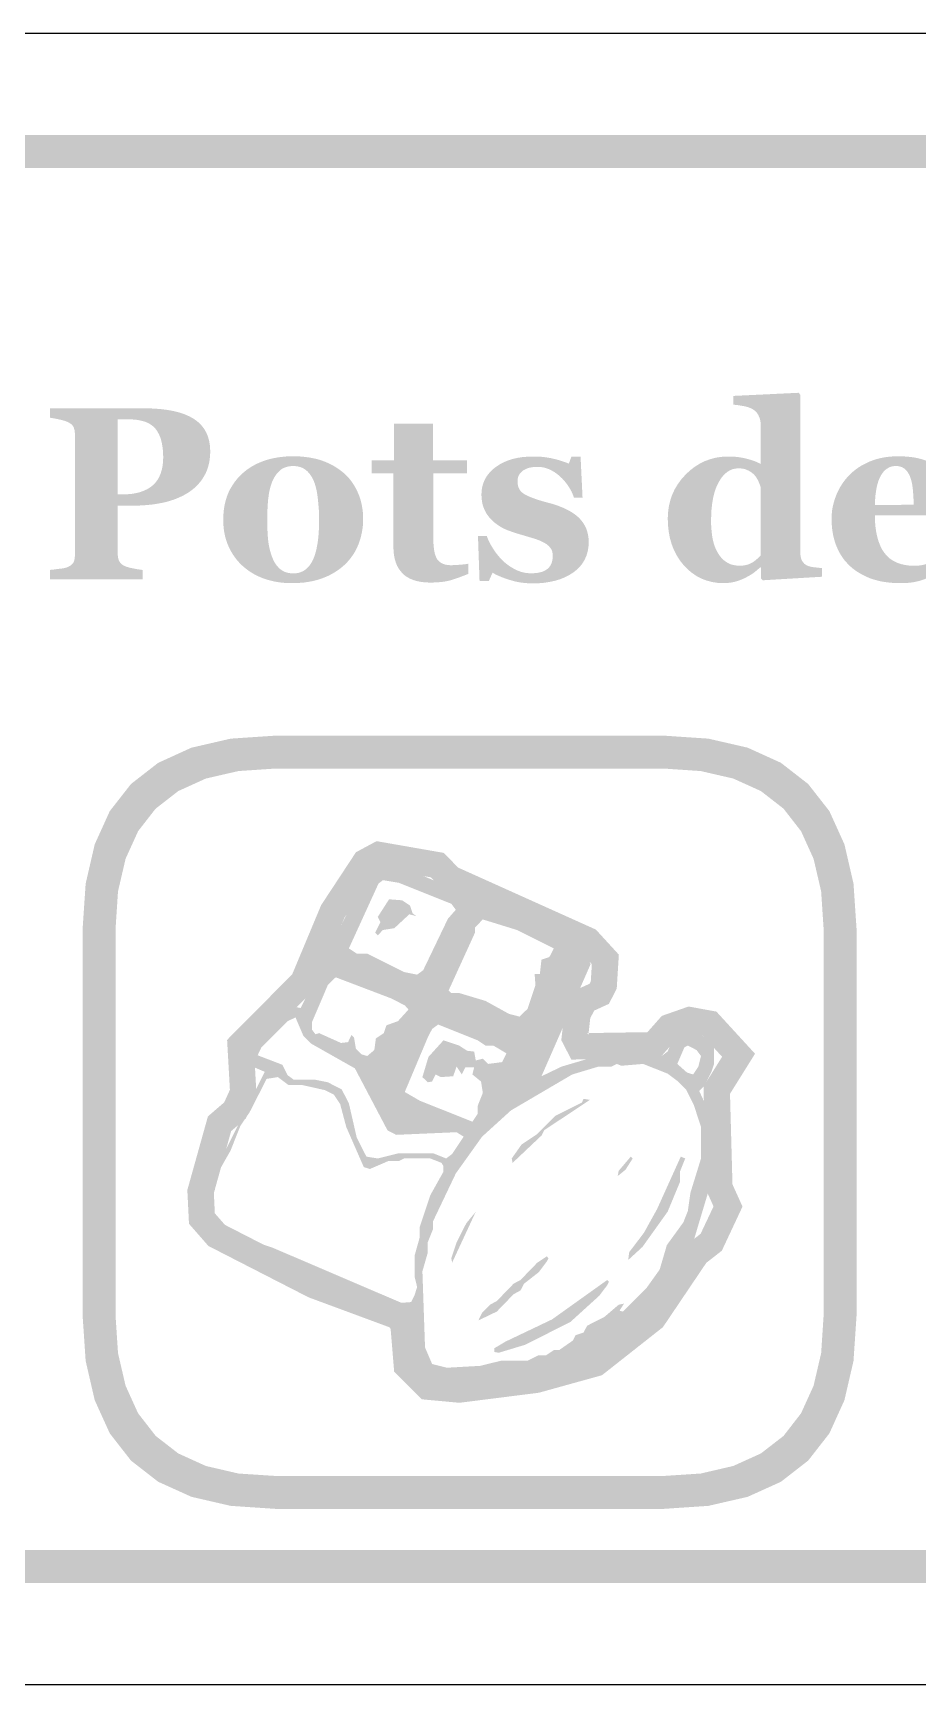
# Model space of a CAD drawing. Header units: millimetres. Extents: x 6 to 294, y 109 to 451.
# Drawn here: x 236.7 to 247.45, y 292.86 to 312.94 of the extents above; entities that cross this region are included whole.
import ezdxf

# ---------------------------------------------------------------- set-up
doc = ezdxf.new("R2010")
doc.units = ezdxf.units.MM
doc.layers.add('CUT', color=1, linetype='Continuous')
doc.layers.add('RASTER', color=7, linetype='Continuous')

msp = doc.modelspace()

# ---------------------------------------------------------------- hatches: boundary and pattern name
at = {"layer": 'RASTER'}
h = msp.add_hatch(color=7, dxfattribs=at)
h.paths.add_polyline_path([(211.2, 309.501), (211.234, 310.016), (211.337, 310.463), (211.509, 310.841), (211.75, 311.151), (212.059, 311.391), (212.438, 311.563), (212.884, 311.666), (213.4, 311.701), (270.6, 311.701), (271.116, 311.666), (271.563, 311.563), (271.941, 311.391), (272.25, 311.151), (272.491, 310.841), (272.663, 310.463), (272.766, 310.016), (272.8, 309.501), (272.8, 296.301), (272.766, 295.785), (272.662, 295.338), (272.491, 294.96), (272.25, 294.651), (271.941, 294.41), (271.563, 294.238), (271.116, 294.135), (270.6, 294.101), (213.4, 294.101), (212.884, 294.135), (212.438, 294.238), (212.059, 294.41), (211.75, 294.651), (211.509, 294.96), (211.337, 295.338), (211.234, 295.785), (211.2, 296.301)])
h.paths.add_polyline_path([(211.6, 309.501), (211.6, 296.301), (211.628, 295.879), (211.712, 295.513), (211.853, 295.204), (212.05, 294.951), (212.303, 294.754), (212.613, 294.613), (212.978, 294.529), (213.4, 294.501), (270.6, 294.501), (271.022, 294.529), (271.388, 294.613), (271.697, 294.754), (271.95, 294.951), (272.147, 295.204), (272.287, 295.513), (272.372, 295.879), (272.4, 296.301), (272.4, 309.501), (272.372, 309.923), (272.287, 310.288), (272.147, 310.598), (271.95, 310.851), (271.697, 311.048), (271.388, 311.188), (271.022, 311.273), (270.6, 311.301), (213.4, 311.301), (212.978, 311.273), (212.613, 311.188), (212.303, 311.048), (212.05, 310.851), (211.853, 310.598), (211.712, 310.288), (211.628, 309.923), (211.6, 309.501)], flags=0)
h = msp.add_hatch(color=7, dxfattribs=at)
h.paths.add_polyline_path([(246.282, 306.332), (245.56, 306.289), (245.538, 306.31), (245.538, 306.444), (245.528, 306.447), (245.509, 306.428), (245.489, 306.41), (245.467, 306.392), (245.444, 306.375), (245.419, 306.358), (245.392, 306.342), (245.364, 306.327), (245.334, 306.312), (245.303, 306.298), (245.273, 306.286), (245.242, 306.277), (245.211, 306.268), (245.18, 306.262), (245.149, 306.258), (245.118, 306.255), (245.087, 306.254), (245.015, 306.257), (244.946, 306.268), (244.88, 306.285), (244.817, 306.309), (244.758, 306.34), (244.702, 306.378), (244.649, 306.422), (244.599, 306.474), (244.554, 306.531), (244.515, 306.592), (244.482, 306.657), (244.455, 306.726), (244.434, 306.799), (244.419, 306.876), (244.41, 306.957), (244.407, 307.042), (244.411, 307.118), (244.421, 307.191), (244.438, 307.261), (244.461, 307.329), (244.491, 307.394), (244.528, 307.456), (244.572, 307.516), (244.622, 307.572), (244.677, 307.624), (244.735, 307.669), (244.796, 307.707), (244.859, 307.738), (244.926, 307.762), (244.995, 307.78), (245.067, 307.79), (245.141, 307.793), (245.171, 307.793), (245.201, 307.792), (245.229, 307.79), (245.258, 307.787), (245.286, 307.783), (245.313, 307.778), (245.34, 307.773), (245.367, 307.766), (245.393, 307.759), (245.417, 307.752), (245.44, 307.745), (245.462, 307.737), (245.482, 307.729), (245.501, 307.72), (245.519, 307.712), (245.535, 307.703), (245.535, 308.182), (245.535, 308.195), (245.534, 308.208), (245.532, 308.221), (245.53, 308.234), (245.527, 308.247), (245.523, 308.259), (245.519, 308.271), (245.513, 308.283), (245.508, 308.295), (245.502, 308.306), (245.495, 308.316), (245.488, 308.326), (245.48, 308.335), (245.472, 308.343), (245.464, 308.351), (245.455, 308.357), (245.443, 308.365), (245.431, 308.372), (245.418, 308.379), (245.404, 308.385), (245.389, 308.391), (245.374, 308.395), (245.358, 308.4), (245.341, 308.404), (245.324, 308.407), (245.307, 308.41), (245.29, 308.413), (245.273, 308.415), (245.256, 308.418), (245.239, 308.42), (245.222, 308.422), (245.204, 308.423), (245.204, 308.53), (245.995, 308.568), (246.017, 308.545), (246.017, 306.625), (246.018, 306.611), (246.018, 306.598), (246.02, 306.585), (246.022, 306.573), (246.024, 306.562), (246.028, 306.551), (246.031, 306.541), (246.036, 306.531), (246.041, 306.522), (246.046, 306.513), (246.053, 306.504), (246.06, 306.497), (246.067, 306.489), (246.076, 306.483), (246.085, 306.476), (246.095, 306.471), (246.103, 306.467), (246.112, 306.463), (246.122, 306.46), (246.133, 306.457), (246.145, 306.454), (246.157, 306.451), (246.171, 306.449), (246.185, 306.447), (246.2, 306.446), (246.213, 306.444), (246.227, 306.443), (246.239, 306.441), (246.251, 306.44), (246.262, 306.44), (246.273, 306.439), (246.282, 306.438)])
h.paths.add_polyline_path([(245.535, 306.592), (245.535, 307.42), (245.533, 307.428), (245.53, 307.437), (245.527, 307.446), (245.523, 307.455), (245.519, 307.465), (245.515, 307.475), (245.511, 307.485), (245.507, 307.495), (245.502, 307.505), (245.497, 307.515), (245.491, 307.525), (245.485, 307.535), (245.479, 307.544), (245.472, 307.554), (245.464, 307.563), (245.456, 307.572), (245.449, 307.58), (245.44, 307.587), (245.432, 307.594), (245.422, 307.601), (245.412, 307.608), (245.401, 307.614), (245.39, 307.621), (245.378, 307.626), (245.365, 307.632), (245.353, 307.637), (245.339, 307.641), (245.326, 307.644), (245.312, 307.647), (245.297, 307.648), (245.283, 307.65), (245.267, 307.65), (245.232, 307.647), (245.197, 307.64), (245.165, 307.627), (245.134, 307.609), (245.105, 307.585), (245.077, 307.557), (245.051, 307.523), (245.027, 307.484), (245.005, 307.441), (244.986, 307.393), (244.97, 307.341), (244.957, 307.285), (244.947, 307.224), (244.939, 307.159), (244.935, 307.09), (244.933, 307.017), (244.934, 306.988), (244.934, 306.959), (244.936, 306.932), (244.938, 306.904), (244.94, 306.878), (244.943, 306.853), (244.946, 306.828), (244.95, 306.804), (244.955, 306.781), (244.96, 306.758), (244.966, 306.735), (244.973, 306.714), (244.981, 306.692), (244.99, 306.672), (244.999, 306.652), (245.01, 306.632), (245.021, 306.613), (245.032, 306.595), (245.045, 306.578), (245.058, 306.563), (245.072, 306.548), (245.087, 306.534), (245.102, 306.522), (245.119, 306.51), (245.136, 306.5), (245.154, 306.491), (245.172, 306.483), (245.192, 306.477), (245.213, 306.473), (245.234, 306.469), (245.256, 306.467), (245.279, 306.466), (245.301, 306.467), (245.322, 306.468), (245.342, 306.471), (245.361, 306.475), (245.379, 306.48), (245.396, 306.486), (245.412, 306.493), (245.427, 306.501), (245.442, 306.51), (245.456, 306.519), (245.47, 306.53), (245.483, 306.541), (245.497, 306.553), (245.51, 306.565), (245.523, 306.578), (245.535, 306.592)], flags=0)
h = msp.add_hatch(color=7, dxfattribs=at)
h.paths.add_polyline_path([(238.85, 307.859), (238.849, 307.816), (238.845, 307.775), (238.84, 307.734), (238.832, 307.696), (238.822, 307.659), (238.809, 307.623), (238.794, 307.589), (238.777, 307.557), (238.758, 307.526), (238.738, 307.497), (238.715, 307.469), (238.691, 307.442), (238.665, 307.417), (238.638, 307.394), (238.608, 307.372), (238.577, 307.351), (238.544, 307.331), (238.509, 307.313), (238.473, 307.296), (238.436, 307.28), (238.398, 307.266), (238.359, 307.254), (238.318, 307.242), (238.276, 307.232), (238.233, 307.224), (238.189, 307.216), (238.144, 307.21), (238.097, 307.205), (238.049, 307.201), (237.999, 307.198), (237.948, 307.196), (237.896, 307.196), (237.726, 307.196), (237.726, 306.611), (237.727, 306.598), (237.728, 306.586), (237.729, 306.574), (237.731, 306.562), (237.734, 306.551), (237.737, 306.54), (237.741, 306.53), (237.746, 306.52), (237.752, 306.51), (237.758, 306.501), (237.766, 306.493), (237.775, 306.485), (237.785, 306.477), (237.796, 306.47), (237.808, 306.464), (237.822, 306.458), (237.829, 306.455), (237.838, 306.452), (237.849, 306.449), (237.86, 306.445), (237.872, 306.442), (237.886, 306.439), (237.901, 306.436), (237.917, 306.433), (237.933, 306.429), (237.948, 306.427), (237.963, 306.424), (237.978, 306.422), (237.991, 306.42), (238.004, 306.418), (238.016, 306.416), (238.028, 306.415), (238.028, 306.301), (236.902, 306.301), (236.902, 306.415), (236.913, 306.416), (236.925, 306.417), (236.937, 306.419), (236.951, 306.42), (236.966, 306.422), (236.981, 306.424), (236.997, 306.426), (237.014, 306.428), (237.031, 306.43), (237.047, 306.432), (237.061, 306.434), (237.074, 306.436), (237.086, 306.439), (237.096, 306.442), (237.105, 306.444), (237.113, 306.447), (237.126, 306.453), (237.139, 306.46), (237.15, 306.466), (237.16, 306.473), (237.169, 306.481), (237.176, 306.488), (237.183, 306.496), (237.188, 306.504), (237.192, 306.513), (237.196, 306.523), (237.199, 306.533), (237.202, 306.545), (237.204, 306.557), (237.205, 306.57), (237.206, 306.584), (237.206, 306.598), (237.206, 308.064), (237.206, 308.077), (237.205, 308.089), (237.204, 308.101), (237.202, 308.112), (237.199, 308.123), (237.196, 308.134), (237.193, 308.144), (237.189, 308.153), (237.184, 308.162), (237.177, 308.171), (237.17, 308.179), (237.161, 308.187), (237.151, 308.195), (237.139, 308.202), (237.127, 308.209), (237.113, 308.215), (237.102, 308.22), (237.09, 308.224), (237.078, 308.228), (237.065, 308.232), (237.051, 308.236), (237.036, 308.24), (237.02, 308.243), (237.003, 308.247), (236.987, 308.25), (236.972, 308.253), (236.957, 308.256), (236.944, 308.258), (236.932, 308.261), (236.921, 308.262), (236.911, 308.264), (236.902, 308.265), (236.902, 308.379), (238.049, 308.379), (238.146, 308.377), (238.237, 308.371), (238.322, 308.361), (238.401, 308.347), (238.473, 308.329), (238.538, 308.307), (238.598, 308.281), (238.651, 308.251), (238.697, 308.217), (238.738, 308.179), (238.772, 308.136), (238.8, 308.089), (238.822, 308.038), (238.837, 307.983), (238.847, 307.923), (238.85, 307.859)])
h.paths.add_polyline_path([(238.279, 307.785), (238.277, 307.841), (238.273, 307.894), (238.265, 307.943), (238.255, 307.989), (238.242, 308.03), (238.225, 308.068), (238.206, 308.102), (238.184, 308.133), (238.158, 308.159), (238.128, 308.182), (238.093, 308.202), (238.053, 308.218), (238.008, 308.23), (237.96, 308.239), (237.906, 308.244), (237.848, 308.246), (237.726, 308.246), (237.726, 307.334), (237.788, 307.334), (237.846, 307.335), (237.901, 307.34), (237.952, 307.349), (237.999, 307.361), (238.043, 307.377), (238.084, 307.396), (238.12, 307.418), (238.153, 307.444), (238.183, 307.474), (238.208, 307.507), (238.23, 307.544), (238.247, 307.585), (238.261, 307.629), (238.271, 307.677), (238.277, 307.729), (238.279, 307.785)], flags=0)
for points in [[(241.986, 306.368), (241.962, 306.358), (241.938, 306.348), (241.914, 306.339), (241.889, 306.329), (241.864, 306.32), (241.838, 306.311), (241.812, 306.303), (241.785, 306.294), (241.758, 306.286), (241.729, 306.28), (241.699, 306.274), (241.667, 306.269), (241.633, 306.266), (241.599, 306.263), (241.562, 306.262), (241.525, 306.261), (241.469, 306.263), (241.418, 306.268), (241.37, 306.277), (241.326, 306.289), (241.285, 306.305), (241.248, 306.324), (241.215, 306.346), (241.186, 306.373), (241.16, 306.402), (241.137, 306.434), (241.118, 306.469), (241.103, 306.508), (241.091, 306.549), (241.082, 306.593), (241.077, 306.64), (241.075, 306.69), (241.075, 307.59), (240.811, 307.59), (240.811, 307.748), (241.081, 307.748), (241.081, 308.192), (241.557, 308.192), (241.557, 307.748), (241.967, 307.748), (241.967, 307.59), (241.56, 307.59), (241.56, 306.787), (241.561, 306.746), (241.563, 306.708), (241.567, 306.673), (241.572, 306.641), (241.578, 306.612), (241.587, 306.586), (241.596, 306.563), (241.607, 306.544), (241.621, 306.527), (241.636, 306.513), (241.654, 306.5), (241.674, 306.49), (241.696, 306.482), (241.721, 306.477), (241.748, 306.473), (241.778, 306.472), (241.788, 306.472), (241.8, 306.473), (241.812, 306.473), (241.825, 306.474), (241.84, 306.474), (241.855, 306.475), (241.871, 306.477), (241.888, 306.478), (241.905, 306.48), (241.92, 306.481), (241.935, 306.483), (241.948, 306.484), (241.959, 306.486), (241.97, 306.488), (241.978, 306.489), (241.986, 306.491)], [(242.767, 306.251), (242.731, 306.252), (242.696, 306.254), (242.661, 306.257), (242.626, 306.261), (242.592, 306.267), (242.557, 306.274), (242.523, 306.283), (242.489, 306.293), (242.456, 306.303), (242.425, 306.314), (242.396, 306.325), (242.369, 306.336), (242.344, 306.347), (242.32, 306.358), (242.299, 306.37), (242.279, 306.381), (242.235, 306.282), (242.121, 306.282), (242.102, 306.828), (242.209, 306.828), (242.215, 306.811), (242.222, 306.794), (242.229, 306.776), (242.238, 306.758), (242.248, 306.739), (242.258, 306.72), (242.27, 306.7), (242.282, 306.679), (242.295, 306.659), (242.309, 306.639), (242.322, 306.62), (242.337, 306.601), (242.352, 306.583), (242.367, 306.565), (242.383, 306.548), (242.399, 306.531), (242.417, 306.515), (242.435, 306.499), (242.454, 306.484), (242.473, 306.47), (242.493, 306.456), (242.514, 306.443), (242.535, 306.431), (242.557, 306.419), (242.579, 306.409), (242.602, 306.4), (242.625, 306.392), (242.648, 306.385), (242.672, 306.38), (242.697, 306.377), (242.721, 306.375), (242.746, 306.374), (242.779, 306.375), (242.809, 306.377), (242.837, 306.381), (242.863, 306.387), (242.886, 306.394), (242.908, 306.403), (242.927, 306.414), (242.945, 306.426), (242.96, 306.44), (242.973, 306.456), (242.985, 306.473), (242.994, 306.492), (243.001, 306.513), (243.006, 306.536), (243.009, 306.56), (243.01, 306.586), (243.01, 306.601), (243.008, 306.614), (243.006, 306.628), (243.003, 306.64), (242.999, 306.652), (242.994, 306.663), (242.988, 306.673), (242.981, 306.683), (242.973, 306.692), (242.965, 306.702), (242.956, 306.71), (242.946, 306.719), (242.936, 306.727), (242.924, 306.734), (242.913, 306.742), (242.9, 306.749), (242.886, 306.756), (242.871, 306.763), (242.856, 306.77), (242.84, 306.776), (242.824, 306.782), (242.808, 306.788), (242.792, 306.794), (242.775, 306.799), (242.757, 306.804), (242.739, 306.81), (242.719, 306.815), (242.699, 306.822), (242.677, 306.828), (242.655, 306.835), (242.632, 306.841), (242.607, 306.849), (242.583, 306.856), (242.559, 306.863), (242.536, 306.871), (242.515, 306.878), (242.494, 306.886), (242.474, 306.893), (242.455, 306.9), (242.437, 306.908), (242.419, 306.916), (242.401, 306.925), (242.383, 306.935), (242.364, 306.947), (242.346, 306.959), (242.327, 306.972), (242.308, 306.987), (242.289, 307.002), (242.273, 307.017), (242.258, 307.032), (242.244, 307.049), (242.23, 307.065), (242.217, 307.083), (242.205, 307.101), (242.194, 307.12), (242.184, 307.14), (242.175, 307.161), (242.167, 307.182), (242.16, 307.205), (242.154, 307.228), (242.15, 307.253), (242.147, 307.278), (242.145, 307.305), (242.144, 307.332), (242.147, 307.382), (242.155, 307.43), (242.169, 307.476), (242.188, 307.519), (242.212, 307.559), (242.242, 307.597), (242.277, 307.633), (242.318, 307.666), (242.363, 307.696), (242.411, 307.722), (242.463, 307.744), (242.518, 307.762), (242.577, 307.776), (242.639, 307.786), (242.704, 307.791), (242.773, 307.793), (242.806, 307.793), (242.838, 307.792), (242.87, 307.79), (242.901, 307.787), (242.931, 307.783), (242.961, 307.778), (242.99, 307.773), (243.018, 307.766), (243.046, 307.76), (243.072, 307.753), (243.097, 307.745), (243.121, 307.738), (243.144, 307.73), (243.166, 307.723), (243.187, 307.715), (243.206, 307.707), (243.237, 307.793), (243.348, 307.793), (243.372, 307.294), (243.268, 307.294), (243.254, 307.331), (243.238, 307.368), (243.219, 307.402), (243.198, 307.436), (243.175, 307.468), (243.15, 307.499), (243.122, 307.529), (243.092, 307.557), (243.061, 307.583), (243.029, 307.605), (242.996, 307.624), (242.963, 307.64), (242.929, 307.652), (242.895, 307.661), (242.86, 307.666), (242.824, 307.667), (242.797, 307.667), (242.771, 307.665), (242.746, 307.661), (242.723, 307.656), (242.702, 307.649), (242.682, 307.641), (242.664, 307.632), (242.647, 307.621), (242.632, 307.608), (242.619, 307.595), (242.607, 307.58), (242.598, 307.565), (242.591, 307.548), (242.586, 307.53), (242.583, 307.511), (242.582, 307.49), (242.584, 307.463), (242.588, 307.438), (242.596, 307.415), (242.606, 307.394), (242.619, 307.375), (242.635, 307.358), (242.655, 307.343), (242.677, 307.329), (242.702, 307.317), (242.729, 307.305), (242.758, 307.293), (242.79, 307.281), (242.824, 307.269), (242.861, 307.258), (242.9, 307.246), (242.941, 307.235), (243.005, 307.218), (243.063, 307.199), (243.118, 307.178), (243.168, 307.156), (243.214, 307.132), (243.255, 307.107), (243.292, 307.08), (243.325, 307.052), (243.353, 307.021), (243.378, 306.989), (243.399, 306.955), (243.416, 306.919), (243.429, 306.881), (243.439, 306.841), (243.445, 306.799), (243.447, 306.755), (243.444, 306.697), (243.435, 306.642), (243.42, 306.59), (243.399, 306.542), (243.373, 306.497), (243.341, 306.456), (243.302, 306.417), (243.258, 306.383), (243.209, 306.352), (243.157, 306.325), (243.101, 306.302), (243.041, 306.284), (242.978, 306.27), (242.911, 306.259), (242.841, 306.253), (242.767, 306.251)]]:
    msp.add_hatch(color=7, dxfattribs=at).paths.add_polyline_path(points)
h = msp.add_hatch(color=7, dxfattribs=at)
h.paths.add_polyline_path([(240.485, 307.581), (240.511, 307.555), (240.536, 307.528), (240.559, 307.5), (240.58, 307.47), (240.6, 307.439), (240.618, 307.407), (240.635, 307.374), (240.65, 307.339), (240.664, 307.304), (240.675, 307.268), (240.685, 307.231), (240.693, 307.193), (240.699, 307.154), (240.704, 307.115), (240.706, 307.075), (240.707, 307.035), (240.706, 306.994), (240.704, 306.955), (240.699, 306.915), (240.693, 306.877), (240.685, 306.839), (240.676, 306.801), (240.664, 306.764), (240.651, 306.728), (240.636, 306.692), (240.619, 306.658), (240.601, 306.625), (240.581, 306.594), (240.56, 306.564), (240.537, 306.535), (240.512, 306.507), (240.486, 306.481), (240.456, 306.454), (240.425, 306.429), (240.393, 306.406), (240.359, 306.384), (240.324, 306.364), (240.287, 306.345), (240.249, 306.328), (240.21, 306.313), (240.169, 306.299), (240.127, 306.287), (240.083, 306.277), (240.038, 306.269), (239.991, 306.262), (239.943, 306.258), (239.894, 306.255), (239.843, 306.254), (239.799, 306.255), (239.755, 306.257), (239.713, 306.261), (239.671, 306.267), (239.631, 306.274), (239.591, 306.283), (239.552, 306.293), (239.514, 306.305), (239.477, 306.319), (239.441, 306.334), (239.406, 306.351), (239.373, 306.369), (239.34, 306.389), (239.308, 306.411), (239.278, 306.434), (239.248, 306.459), (239.221, 306.484), (239.196, 306.511), (239.171, 306.539), (239.149, 306.569), (239.127, 306.6), (239.108, 306.632), (239.089, 306.666), (239.073, 306.701), (239.057, 306.738), (239.044, 306.776), (239.033, 306.814), (239.024, 306.854), (239.017, 306.895), (239.012, 306.937), (239.009, 306.98), (239.008, 307.024), (239.009, 307.068), (239.012, 307.11), (239.016, 307.151), (239.022, 307.191), (239.03, 307.229), (239.04, 307.266), (239.051, 307.302), (239.064, 307.337), (239.079, 307.371), (239.096, 307.404), (239.115, 307.436), (239.135, 307.467), (239.157, 307.497), (239.181, 307.526), (239.206, 307.554), (239.234, 307.581), (239.262, 307.606), (239.291, 307.629), (239.322, 307.651), (239.355, 307.672), (239.389, 307.691), (239.425, 307.709), (239.462, 307.725), (239.501, 307.74), (239.541, 307.753), (239.583, 307.765), (239.625, 307.774), (239.669, 307.782), (239.714, 307.788), (239.76, 307.793), (239.808, 307.796), (239.856, 307.796), (239.907, 307.796), (239.956, 307.793), (240.003, 307.788), (240.049, 307.782), (240.093, 307.774), (240.136, 307.765), (240.178, 307.753), (240.217, 307.74), (240.256, 307.725), (240.292, 307.709), (240.328, 307.691), (240.362, 307.672), (240.395, 307.651), (240.426, 307.629), (240.456, 307.606), (240.485, 307.581)])
h.paths.add_polyline_path([(240.11, 306.566), (240.117, 306.587), (240.125, 306.609), (240.131, 306.632), (240.138, 306.657), (240.143, 306.682), (240.148, 306.709), (240.153, 306.736), (240.157, 306.765), (240.161, 306.795), (240.164, 306.826), (240.167, 306.858), (240.169, 306.892), (240.17, 306.927), (240.172, 306.962), (240.172, 306.999), (240.173, 307.038), (240.172, 307.064), (240.172, 307.091), (240.171, 307.119), (240.169, 307.147), (240.167, 307.177), (240.164, 307.208), (240.161, 307.239), (240.158, 307.272), (240.154, 307.304), (240.15, 307.334), (240.145, 307.363), (240.14, 307.39), (240.134, 307.415), (240.128, 307.438), (240.121, 307.46), (240.114, 307.48), (240.105, 307.502), (240.095, 307.524), (240.084, 307.544), (240.072, 307.562), (240.059, 307.58), (240.046, 307.596), (240.032, 307.611), (240.017, 307.625), (240.001, 307.637), (239.983, 307.648), (239.965, 307.657), (239.946, 307.665), (239.926, 307.67), (239.905, 307.674), (239.882, 307.677), (239.859, 307.678), (239.834, 307.677), (239.81, 307.674), (239.787, 307.67), (239.766, 307.663), (239.745, 307.655), (239.727, 307.646), (239.709, 307.634), (239.693, 307.621), (239.678, 307.606), (239.664, 307.59), (239.65, 307.573), (239.638, 307.555), (239.626, 307.536), (239.616, 307.516), (239.606, 307.495), (239.597, 307.473), (239.59, 307.451), (239.583, 307.429), (239.577, 307.406), (239.571, 307.382), (239.566, 307.357), (239.561, 307.331), (239.558, 307.305), (239.554, 307.277), (239.552, 307.249), (239.549, 307.22), (239.547, 307.192), (239.546, 307.163), (239.544, 307.133), (239.543, 307.104), (239.543, 307.074), (239.543, 307.043), (239.543, 307.004), (239.543, 306.967), (239.544, 306.931), (239.545, 306.898), (239.547, 306.865), (239.548, 306.835), (239.551, 306.806), (239.553, 306.779), (239.556, 306.753), (239.56, 306.727), (239.565, 306.7), (239.571, 306.674), (239.577, 306.648), (239.585, 306.622), (239.593, 306.595), (239.603, 306.569), (239.612, 306.547), (239.621, 306.526), (239.632, 306.506), (239.644, 306.488), (239.656, 306.47), (239.67, 306.454), (239.684, 306.439), (239.699, 306.425), (239.716, 306.413), (239.733, 306.402), (239.751, 306.393), (239.771, 306.386), (239.791, 306.38), (239.813, 306.376), (239.835, 306.373), (239.859, 306.373), (239.881, 306.373), (239.902, 306.376), (239.922, 306.379), (239.941, 306.385), (239.959, 306.392), (239.977, 306.4), (239.994, 306.41), (240.01, 306.422), (240.025, 306.435), (240.04, 306.449), (240.054, 306.465), (240.066, 306.482), (240.078, 306.501), (240.09, 306.521), (240.1, 306.543), (240.11, 306.566)], flags=0)
h = msp.add_hatch(color=7, dxfattribs=at)
h.paths.add_polyline_path([(247.952, 306.651), (247.939, 306.63), (247.925, 306.61), (247.911, 306.59), (247.896, 306.57), (247.88, 306.55), (247.864, 306.531), (247.846, 306.512), (247.829, 306.493), (247.81, 306.475), (247.791, 306.458), (247.771, 306.441), (247.751, 306.425), (247.73, 306.409), (247.709, 306.394), (247.687, 306.38), (247.664, 306.367), (247.639, 306.353), (247.615, 306.341), (247.59, 306.329), (247.565, 306.318), (247.54, 306.308), (247.515, 306.298), (247.49, 306.29), (247.465, 306.282), (247.44, 306.276), (247.413, 306.27), (247.386, 306.265), (247.357, 306.261), (247.328, 306.258), (247.298, 306.256), (247.267, 306.254), (247.235, 306.254), (247.181, 306.255), (247.13, 306.258), (247.08, 306.263), (247.033, 306.269), (246.987, 306.278), (246.943, 306.289), (246.901, 306.301), (246.86, 306.315), (246.822, 306.331), (246.785, 306.349), (246.75, 306.368), (246.717, 306.388), (246.685, 306.409), (246.655, 306.432), (246.627, 306.456), (246.6, 306.481), (246.576, 306.508), (246.552, 306.535), (246.531, 306.564), (246.511, 306.594), (246.492, 306.626), (246.476, 306.658), (246.461, 306.692), (246.447, 306.726), (246.435, 306.762), (246.425, 306.799), (246.416, 306.836), (246.409, 306.874), (246.404, 306.912), (246.4, 306.952), (246.398, 306.992), (246.397, 307.033), (246.398, 307.07), (246.4, 307.107), (246.404, 307.144), (246.41, 307.18), (246.418, 307.215), (246.428, 307.25), (246.439, 307.285), (246.452, 307.32), (246.466, 307.353), (246.482, 307.386), (246.499, 307.418), (246.518, 307.449), (246.538, 307.479), (246.56, 307.508), (246.583, 307.536), (246.608, 307.563), (246.633, 307.589), (246.661, 307.613), (246.69, 307.636), (246.72, 307.658), (246.752, 307.678), (246.786, 307.697), (246.822, 307.715), (246.859, 307.732), (246.897, 307.747), (246.937, 307.76), (246.978, 307.771), (247.019, 307.78), (247.062, 307.787), (247.106, 307.792), (247.152, 307.795), (247.198, 307.796), (247.248, 307.796), (247.296, 307.793), (247.342, 307.789), (247.385, 307.784), (247.426, 307.777), (247.464, 307.768), (247.501, 307.758), (247.535, 307.747), (247.567, 307.734), (247.598, 307.719), (247.627, 307.704), (247.655, 307.687), (247.682, 307.669), (247.707, 307.65), (247.731, 307.63), (247.753, 307.609), (247.773, 307.588), (247.792, 307.565), (247.809, 307.542), (247.825, 307.518), (247.84, 307.493), (247.853, 307.467), (247.865, 307.44), (247.875, 307.412), (247.884, 307.383), (247.891, 307.354), (247.898, 307.325), (247.903, 307.296), (247.907, 307.266), (247.91, 307.235), (247.912, 307.205), (247.913, 307.174), (247.913, 307.079), (246.923, 307.079), (246.924, 307.006), (246.93, 306.937), (246.939, 306.874), (246.952, 306.814), (246.968, 306.759), (246.988, 306.709), (247.011, 306.663), (247.038, 306.622), (247.069, 306.585), (247.105, 306.553), (247.144, 306.526), (247.188, 306.504), (247.236, 306.487), (247.289, 306.475), (247.345, 306.467), (247.406, 306.465), (247.44, 306.466), (247.473, 306.47), (247.505, 306.475), (247.537, 306.484), (247.567, 306.494), (247.597, 306.507), (247.626, 306.523), (247.654, 306.54), (247.681, 306.56), (247.706, 306.581), (247.731, 306.603), (247.755, 306.626), (247.778, 306.65), (247.8, 306.676), (247.821, 306.703), (247.841, 306.731)])
h.paths.add_polyline_path([(247.393, 307.208), (247.393, 307.23), (247.392, 307.252), (247.392, 307.274), (247.391, 307.297), (247.389, 307.319), (247.388, 307.342), (247.386, 307.365), (247.384, 307.388), (247.382, 307.41), (247.379, 307.432), (247.376, 307.452), (247.372, 307.472), (247.368, 307.49), (247.363, 307.507), (247.359, 307.523), (247.353, 307.539), (247.347, 307.555), (247.34, 307.571), (247.332, 307.585), (247.324, 307.599), (247.315, 307.611), (247.306, 307.623), (247.296, 307.633), (247.285, 307.643), (247.274, 307.651), (247.262, 307.658), (247.25, 307.664), (247.236, 307.669), (247.222, 307.673), (247.208, 307.676), (247.192, 307.677), (247.176, 307.678), (247.149, 307.676), (247.122, 307.671), (247.098, 307.662), (247.075, 307.649), (247.053, 307.633), (247.032, 307.613), (247.013, 307.59), (246.996, 307.563), (246.98, 307.533), (246.966, 307.498), (246.954, 307.459), (246.944, 307.416), (246.936, 307.369), (246.929, 307.317), (246.925, 307.261), (246.923, 307.202)], flags=0)
h = msp.add_hatch(color=7, dxfattribs=at)
h.paths.add_polyline_path([(237.3, 302.051), (237.337, 302.602), (237.447, 303.079), (237.63, 303.483), (237.888, 303.813), (238.218, 304.07), (238.622, 304.254), (239.099, 304.364), (239.65, 304.401), (244.35, 304.401), (244.901, 304.364), (245.378, 304.254), (245.782, 304.07), (246.112, 303.813), (246.37, 303.483), (246.553, 303.079), (246.663, 302.602), (246.7, 302.051), (246.7, 297.351), (246.663, 296.8), (246.553, 296.323), (246.37, 295.919), (246.112, 295.588), (245.782, 295.331), (245.378, 295.148), (244.901, 295.038), (244.35, 295.001), (239.65, 295.001), (239.099, 295.038), (238.622, 295.148), (238.218, 295.331), (237.888, 295.588), (237.63, 295.919), (237.447, 296.323), (237.337, 296.8), (237.3, 297.351)])
h.paths.add_polyline_path([(237.7, 302.051), (237.7, 297.351), (237.73, 296.894), (237.822, 296.498), (237.974, 296.163), (238.188, 295.888), (238.462, 295.675), (238.797, 295.523), (239.193, 295.431), (239.65, 295.401), (244.35, 295.401), (244.807, 295.431), (245.203, 295.523), (245.538, 295.675), (245.813, 295.888), (246.026, 296.163), (246.178, 296.498), (246.27, 296.894), (246.3, 297.351), (246.3, 302.051), (246.27, 302.508), (246.178, 302.904), (246.026, 303.239), (245.813, 303.513), (245.538, 303.727), (245.203, 303.879), (244.807, 303.97), (244.35, 304.001), (239.65, 304.001), (239.193, 303.97), (238.797, 303.879), (238.462, 303.727), (238.187, 303.513), (237.974, 303.239), (237.822, 302.904), (237.73, 302.508), (237.7, 302.051)], flags=0)
h = msp.add_hatch(color=7, dxfattribs=at)
h.paths.add_polyline_path([(240.87, 303.118), (241.688, 302.975), (241.86, 302.797), (243.534, 302.043), (243.813, 301.738), (243.787, 301.324), (243.692, 301.14), (243.515, 301.059), (243.466, 300.968), (243.443, 300.76), (243.43, 300.785), (244.16, 300.796), (244.335, 300.994), (244.66, 301.108), (244.998, 301.046), (245.467, 300.534), (245.163, 300.047), (245.193, 298.946), (245.315, 298.676), (245.064, 298.14), (244.875, 297.992), (244.348, 297.21), (243.608, 296.626), (242.841, 296.413), (241.877, 296.291), (241.422, 296.333), (241.084, 296.671), (241.041, 297.189), (241.029, 297.208), (240.044, 297.573), (238.828, 298.197), (238.592, 298.467), (238.572, 298.877), (238.822, 299.772), (239.02, 299.943), (239.089, 300.095), (239.055, 300.702), (239.846, 301.5), (240.197, 302.34), (240.62, 302.983)])
h.paths.add_polyline_path([(240.924, 302.784), (240.843, 302.74), (240.481, 302.189), (240.117, 301.319), (239.382, 300.578), (239.412, 300.035), (239.283, 299.747), (239.104, 299.593), (238.894, 298.841), (238.906, 298.594), (239.028, 298.454), (240.174, 297.866), (241.238, 297.472), (241.353, 297.298), (241.394, 296.814), (241.567, 296.641), (241.871, 296.613), (242.778, 296.728), (243.46, 296.917), (244.111, 297.431), (244.638, 298.213), (244.806, 298.345), (244.963, 298.678), (244.875, 298.873), (244.841, 300.135), (245.067, 300.497), (244.834, 300.751), (244.686, 300.778), (244.52, 300.72), (244.306, 300.478), (243.236, 300.463), (243.114, 300.699), (243.155, 301.065), (243.284, 301.306), (243.459, 301.385), (243.472, 301.411), (243.485, 301.622), (243.342, 301.778), (241.672, 302.53), (241.53, 302.678), (240.924, 302.784)], flags=0)
h = msp.add_hatch(color=7, dxfattribs=at)
h.paths.add_polyline_path([(240.894, 302.858), (241.012, 302.868), (241.332, 302.74), (243.055, 302.006), (243.384, 301.824), (243.47, 301.623), (242.873, 300.26), (243.119, 300.378), (243.661, 300.538), (244.076, 300.57), (244.332, 300.506), (244.405, 300.56), (244.482, 300.739), (244.555, 300.793), (244.747, 300.793), (244.916, 300.707), (244.97, 300.602), (244.97, 300.41), (244.938, 300.314), (244.852, 300.145), (244.788, 300.081), (244.938, 299.772), (244.97, 299.612), (244.97, 299.261), (244.938, 299.197), (244.906, 298.878), (244.715, 298.24), (244.565, 297.943), (244.246, 297.496), (243.894, 297.145), (243.607, 296.953), (243.247, 296.771), (242.927, 296.676), (242.608, 296.644), (242.544, 296.612), (242.353, 296.612), (242.034, 296.548), (241.587, 296.548), (241.418, 296.634), (241.3, 296.835), (241.3, 297.346), (241.277, 297.387), (240.374, 297.761), (239.458, 298.185), (239.512, 298.208), (239.608, 298.176), (241.172, 297.506), (241.29, 297.515), (241.332, 297.601), (241.363, 297.697), (241.332, 297.825), (241.332, 298.08), (241.395, 298.304), (241.395, 298.431), (241.523, 298.814), (241.683, 299.101), (241.683, 299.165), (241.66, 299.207), (241.523, 299.261), (241.204, 299.261), (241.14, 299.229), (241.012, 299.229), (240.789, 299.133), (240.715, 299.156), (240.502, 299.644), (240.428, 299.922), (240.352, 300.037), (240.246, 300.091), (239.959, 300.155), (239.799, 300.155), (239.672, 300.25), (239.535, 300.228), (239.33, 299.826), (239.215, 299.654), (239.097, 299.357), (238.97, 299.133), (238.906, 298.974), (238.906, 298.878), (238.842, 298.75), (238.842, 298.655), (238.896, 298.549), (238.992, 298.454), (239.439, 298.217), (239.321, 298.24), (238.96, 298.422), (238.864, 298.517), (238.81, 298.623), (238.81, 298.814), (238.906, 299.101), (239.512, 300.314), (239.311, 300.4), (239.289, 300.57), (239.426, 300.752), (239.49, 300.784), (239.694, 300.994), (239.873, 301.103), (239.949, 301.09), (240.747, 302.718), (240.811, 302.813)])
h.paths.add_polyline_path([(240.948, 302.644), (240.894, 302.603), (240.534, 301.814), (240.629, 301.751), (240.757, 301.751), (241.204, 301.527), (241.363, 301.495), (241.437, 301.55), (241.737, 302.175), (241.833, 302.284), (241.778, 302.357), (241.14, 302.612)], flags=0)
h.paths.add_polyline_path([(241.022, 302.411), (241.181, 302.399), (241.277, 302.335), (241.309, 302.239), (241.354, 302.207), (241.268, 302.229), (241.086, 302.06), (240.948, 302.038), (240.885, 301.974), (240.853, 302.006), (240.917, 302.134), (240.885, 302.197)], flags=0)
h.paths.add_polyline_path([(242.161, 302.166), (242.066, 302.07), (242.066, 302.006), (241.746, 301.304), (241.778, 301.272), (241.874, 301.272), (242.193, 301.176), (242.481, 301.017), (242.608, 300.985), (242.704, 301.08), (242.8, 301.368), (242.79, 301.505), (242.854, 301.505), (242.873, 301.677), (242.969, 301.709), (243.023, 301.814), (242.576, 302.038)], flags=0)
h.paths.add_polyline_path([(240.374, 301.463), (240.278, 301.368), (240.087, 300.921), (240.087, 300.825), (240.128, 300.771), (240.173, 300.784), (240.438, 300.665), (240.524, 300.675), (240.565, 300.761), (240.597, 300.729), (240.62, 300.592), (240.684, 300.528), (240.757, 300.506), (240.843, 300.579), (240.862, 300.72), (240.958, 300.784), (240.99, 300.879), (241.13, 300.93), (241.258, 301.071), (241.213, 301.122), (241.044, 301.208)], flags=0)
h.paths.add_polyline_path([(239.886, 300.975), (239.79, 300.93), (239.471, 300.611), (239.426, 300.515), (239.726, 300.4), (239.79, 300.273), (239.863, 300.219), (240.119, 300.219), (240.278, 300.187), (240.447, 300.1), (240.534, 299.931), (240.629, 299.516), (240.747, 299.283), (240.885, 299.261), (241.14, 299.325), (241.555, 299.325), (241.715, 299.261), (241.788, 299.315), (241.928, 299.526), (241.842, 299.58), (241.108, 299.548), (241.003, 299.603), (240.607, 300.356), (240.077, 300.656), (239.981, 300.752)], flags=0)
h.paths.add_polyline_path([(241.619, 300.889), (241.545, 300.835), (241.491, 300.729), (241.213, 300.069), (241.395, 299.963), (242.034, 299.708), (242.098, 299.804), (242.098, 299.899), (242.161, 300.059), (242.139, 300.196), (242.034, 300.282), (242.056, 300.369), (241.948, 300.369), (241.906, 300.282), (241.842, 300.378), (241.801, 300.26), (241.651, 300.25), (241.587, 300.282), (241.545, 300.196), (241.491, 300.187), (241.427, 300.25), (241.501, 300.496), (241.683, 300.697), (241.874, 300.633), (241.97, 300.57), (242.056, 300.56), (242.075, 300.452), (242.161, 300.474), (242.225, 300.41), (242.394, 300.432), (242.449, 300.538), (242.289, 300.633), (242.193, 300.633), (242.098, 300.697)], flags=0)
h.paths.add_polyline_path([(244.651, 300.633), (244.609, 300.611), (244.523, 300.41), (244.641, 300.305), (244.715, 300.282), (244.779, 300.378), (244.811, 300.506), (244.756, 300.579)], flags=0)
h.paths.add_polyline_path([(243.789, 300.41), (243.725, 300.378), (243.566, 300.378), (243.247, 300.282), (242.503, 299.845), (242.152, 299.526), (241.833, 299.079), (241.555, 298.495), (241.555, 298.399), (241.491, 298.24), (241.491, 298.112), (241.427, 297.889), (241.459, 296.963), (241.545, 296.762), (241.724, 296.717), (242.129, 296.74), (242.385, 296.803), (242.704, 296.803), (242.832, 296.867), (242.927, 296.867), (243.023, 296.931), (243.087, 296.931), (243.256, 297.049), (243.288, 297.113), (243.384, 297.145), (243.428, 297.228), (243.639, 297.336), (243.811, 297.483), (243.875, 297.496), (243.821, 297.41), (243.863, 297.4), (244.15, 297.688), (244.309, 297.911), (244.396, 298.208), (244.597, 298.485), (244.651, 298.623), (244.683, 298.846), (244.811, 299.261), (244.811, 299.644), (244.724, 299.909), (244.629, 300.1), (244.533, 300.196), (244.405, 300.292), (244.108, 300.41), (243.843, 300.388)], flags=0)
h.paths.add_polyline_path([(243.384, 299.986), (243.46, 299.973), (242.905, 299.603), (242.873, 299.539), (242.522, 299.207), (242.512, 299.261), (242.631, 299.43), (242.822, 299.558), (243.045, 299.781), (243.365, 299.941)], flags=0)
h.paths.add_polyline_path([(243.958, 299.283), (243.981, 299.261), (243.894, 299.124), (243.799, 299.047), (243.811, 299.111)], flags=0)
h.paths.add_polyline_path([(244.565, 299.283), (244.619, 299.261), (244.555, 299.101), (244.555, 298.974), (244.405, 298.613), (244.099, 298.185), (243.926, 298.026), (243.939, 298.122), (244.118, 298.358), (244.277, 298.645)], flags=0)
h.paths.add_polyline_path([(242.075, 298.613), (241.788, 297.994), (241.778, 298.048), (241.842, 298.24), (241.96, 298.473)], flags=0)
h.paths.add_polyline_path([(242.937, 298.071), (242.959, 298.048), (242.937, 298.007), (242.841, 297.879), (242.662, 297.739), (242.618, 297.656), (242.535, 297.611), (242.331, 297.4), (242.107, 297.292), (242.152, 297.387), (242.248, 297.483), (242.331, 297.528), (242.535, 297.739), (242.618, 297.783), (242.822, 297.994)], flags=0)
h.paths.add_polyline_path([(243.671, 297.783), (243.693, 297.761), (243.671, 297.719), (243.575, 297.592), (243.224, 297.273), (242.672, 296.995), (242.353, 296.899), (242.299, 296.909), (242.299, 296.953), (242.439, 297.036), (243.001, 297.304)], flags=0)

# ---------------------------------------------------------------- linework, layer by layer
at = {"layer": 'CUT'}
for points in [[(212.999, 312.941), (271.001, 312.941)], [(271.001, 292.861), (212.999, 292.861)]]:
    msp.add_lwpolyline(points, dxfattribs=at)

doc.saveas('drawing.dxf')
